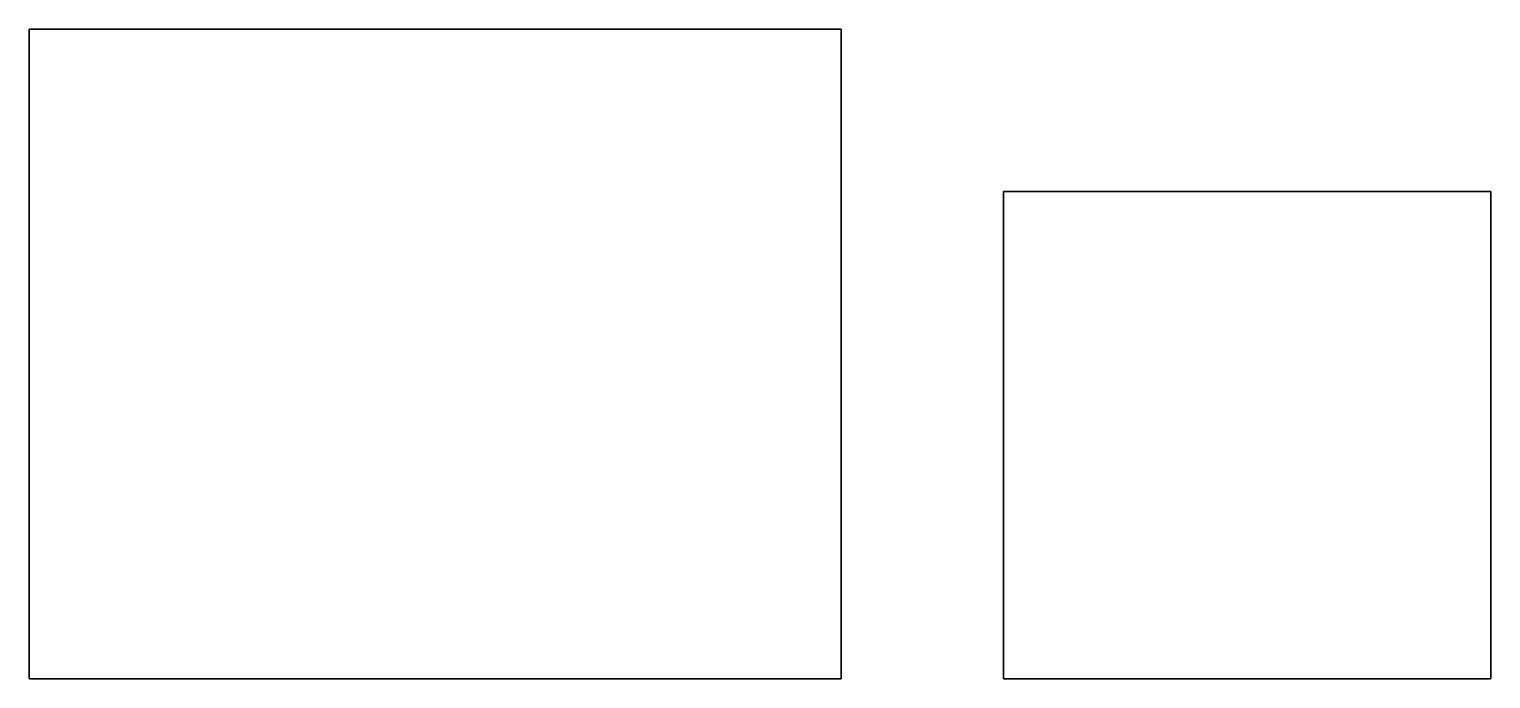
# Model space of a CAD drawing. Header units: millimetres. Extents: x 0 to 9000, y 0 to 4000.
import ezdxf

# ---------------------------------------------------------------- set-up
doc = ezdxf.new("R2010")
doc.units = ezdxf.units.MM
for name, color, linetype in [('FLOOR-0-Footprint', 7, 'Continuous'), ('FLOOR-0-Walls', 8, 'Continuous'), ('FLOOR-1-Footprint', 8, 'Continuous'), ('FLOOR-1-Walls', 8, 'Continuous')]:
    doc.layers.add(name, color=color, linetype=linetype)

msp = doc.modelspace()

# ---------------------------------------------------------------- linework, layer by layer
at = {"layer": 'FLOOR-0-Footprint'}
for points in [[(0, 0), (5000, 0), (5000, 4000), (0, 4000)], [(6000, 0), (9000, 0), (9000, 3000), (6000, 3000)]]:
    msp.add_lwpolyline(points, close=True, dxfattribs=at)
at = {"layer": 'FLOOR-1-Footprint'}
msp.add_lwpolyline([(0, 0), (5000, 0), (5000, 4000), (0, 4000)], close=True, dxfattribs=at)

# ---------------------------------------------------------------- meshes
at = {"layer": 'FLOOR-0-Walls'}
mesh = msp.add_polyface(dxfattribs=at)
corners = [(0, 0), (5000, 0), (5000, 0, 3000), (0, 0, 3000), (5000, 4000), (5000, 4000, 3000), (0, 4000), (0, 4000, 3000)]
mesh.append_faces([[corners[k] for k in face] for face in [(0, 1, 2, 3), (1, 4, 5, 2), (4, 6, 7, 5), (6, 0, 3, 7), (3, 2, 5, 7)]])
mesh = msp.add_polyface(dxfattribs=at)
corners = [(6000, 0), (9000, 0), (9000, 0, 3000), (6000, 0, 3000), (9000, 3000), (9000, 3000, 3000), (6000, 3000), (6000, 3000, 3000)]
mesh.append_faces([[corners[k] for k in face] for face in [(0, 1, 2, 3), (1, 4, 5, 2), (4, 6, 7, 5), (6, 0, 3, 7), (3, 2, 5, 7)]])
at = {"layer": 'FLOOR-1-Walls'}
mesh = msp.add_polyface(dxfattribs=at)
corners = [(0, 0, 3000), (5000, 0, 3000), (5000, 0, 6000), (0, 0, 6000), (5000, 4000, 3000), (5000, 4000, 6000), (0, 4000, 3000), (0, 4000, 6000)]
mesh.append_faces([[corners[k] for k in face] for face in [(0, 1, 2, 3), (1, 4, 5, 2), (4, 6, 7, 5), (6, 0, 3, 7), (3, 2, 5, 7)]])

doc.saveas('drawing.dxf')
